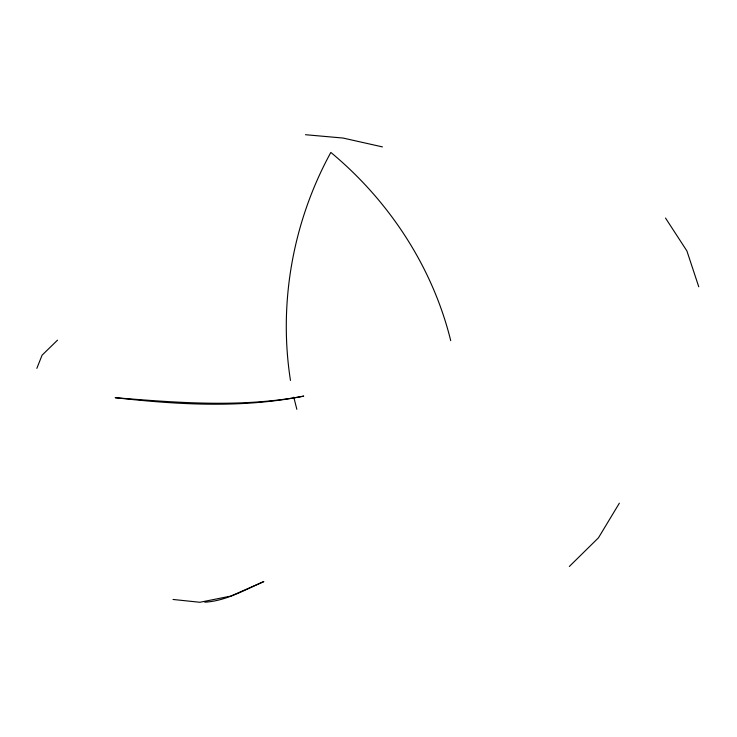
<?xml version="1.0" encoding="UTF-8"?>
<svg xmlns="http://www.w3.org/2000/svg" width="737" height="737" viewBox="0 0 737 737"><rect width="100%" height="100%" fill="white"/><g stroke="black" fill="none" stroke-linecap="round" stroke-linejoin="round"><path stroke-width="1.11" d="M36.85 368.362L42.073 355.188L57.514 340.153M619.366 503.178L598.435 537.844L569.323 566.486M204.785 602.193C226.001 601.005 244.748 589.803 263.837 581.585L230.838 596.076L199.902 602.276L173.011 599.467M305.487 134.714L343.055 138.049L382.448 146.903M665.511 218.041L686.902 250.939L698.759 286.785M296.845 409.311L293.787 397.188M450.722 340.66C432.601 266.978 389.044 200.713 330.839 152.43C293.05 221.367 278.273 302.714 290.479 380.439M303.626 396.137C241.616 408.519 177.626 404.714 115.193 397.694C177.764 402.789 241.487 407.81 303.626 396.137"/></g></svg>
